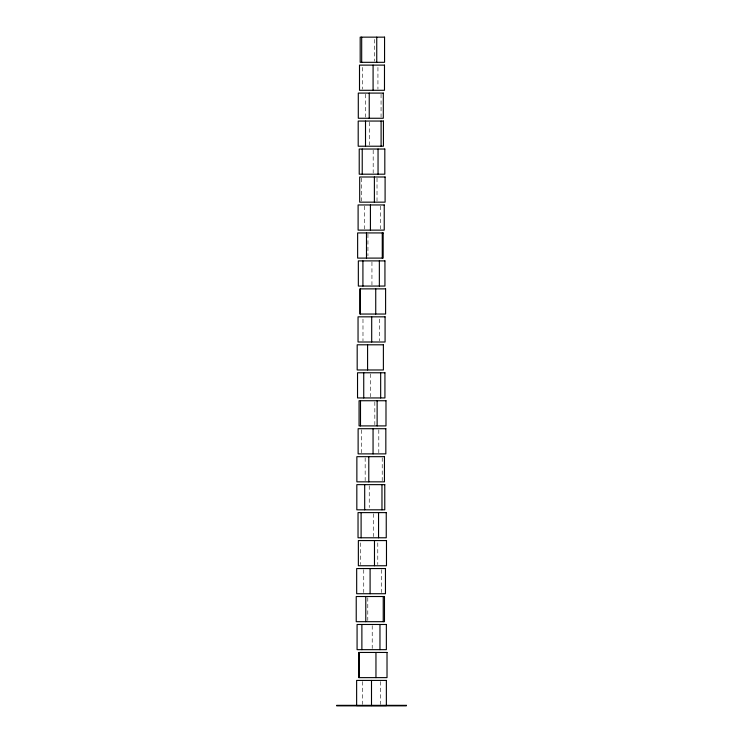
<?xml version="1.0" encoding="UTF-8"?>
<svg xmlns="http://www.w3.org/2000/svg" width="743" height="743" viewBox="0 0 743 743"><rect width="100%" height="100%" fill="white"/><g stroke="black" fill="none" stroke-linecap="round" stroke-linejoin="round"><path stroke-width="0.56" stroke-dasharray="3.71 2.79" d="M382.218 457.818L382.218 480.702M381.521 569.695L381.521 592.58M381.057 94.231L381.057 117.115M380.685 681.563L380.685 704.448M380.444 206.108L380.444 228.983M379.692 319.118L379.692 340.861M378.8 429.853L378.8 452.738M377.936 67.409L377.936 89.141M377.778 542.873L377.778 564.606M377.017 178.134L377.017 201.019M374.825 401.879L374.825 424.764M374.323 39.435L374.323 61.177M373.571 513.757L373.571 536.641M373.181 150.17L373.181 173.054M372.215 625.634L372.215 648.509M371.946 262.038L371.946 284.922M370.627 373.915L370.627 396.799M369.271 122.196L369.271 145.08M369.243 485.792L369.243 507.525M367.943 234.073L367.943 255.815M367.785 597.66L367.785 620.544M365.602 94.231L365.602 117.115M365.166 457.818L365.166 480.702M364.302 206.108L364.302 228.983M363.745 569.695L363.745 592.58M362.983 319.118L362.983 340.861M362.491 67.409L362.491 89.141M362.315 681.563L362.315 704.448M361.683 429.853L361.683 452.738M361.312 178.134L361.312 201.019M360.401 542.873L360.401 564.606"/><path stroke-width="1.11" d="M383.23 596.518L383.23 621.687M382.264 232.93L382.264 258.1M381.967 484.64L381.967 509.819M381.103 121.053L381.103 146.222M380.667 372.772L380.667 397.942M379.97 624.482L379.97 649.661M379.357 260.895L379.357 286.064M378.549 512.614L378.549 537.783M378.048 149.027L378.048 174.196M377.128 400.737L377.128 425.906M376.747 37.15L376.747 62.319M375.958 652.456L375.958 677.625M375.735 288.869L375.735 314.038M374.388 176.992L374.388 202.161M374.481 540.579L374.481 565.748M373.088 65.115L373.088 90.293M373.06 428.711L373.06 453.88M371.704 316.834L371.704 342.003M371.5 680.421L371.5 705.59M370.423 204.957L370.423 230.135M370.098 568.553L370.098 593.722M369.234 93.089L369.234 118.258M368.788 456.676L368.788 481.845M367.581 344.798L367.581 369.977M366.485 232.93L366.485 258.1M365.779 596.518L365.779 621.687M365.51 121.053L365.51 146.222M364.692 484.64L364.692 509.819M363.736 372.772L363.736 397.942M362.918 260.895L362.918 286.064M362.231 149.027L362.231 174.196M361.878 624.482L361.878 649.661M361.683 37.15L361.683 62.319M361.107 512.614L361.107 537.783M360.494 400.737L360.494 425.906M360.169 288.869L360.169 314.038M359.157 652.456L359.157 677.625M384.558 37.15L360.188 37.15L360.188 62.319L384.558 62.319L384.558 37.15M384.484 65.115L359.501 65.115L359.501 90.293L384.484 90.293L384.484 65.115M383.304 93.089L358.293 93.089L358.293 118.258L383.304 118.258L383.304 93.089M383.425 121.053L358.2 121.053L358.2 146.222L383.425 146.222L383.425 121.053M384.818 149.027L359.222 149.027L359.222 174.196L384.818 174.196L384.818 149.027M385.097 176.992L359.686 176.992L359.686 202.161L385.097 202.161L385.097 176.992M384.233 204.957L358.107 204.957L358.107 230.135L384.233 230.135L384.233 204.957M383.165 232.93L357.634 232.93L357.634 258.1L383.165 258.1L383.165 232.93M384.939 260.895L358.34 260.895L358.34 286.064L384.939 286.064L384.939 260.895M385.598 288.869L360.021 288.869L360.021 314.038L385.598 314.038L385.598 288.869M385.078 316.834L358.042 316.834L358.042 342.003L385.078 342.003L385.078 316.834M383.388 344.798L357.188 344.798L357.188 369.977L383.388 369.977L383.388 344.798M384.93 372.772L357.532 372.772L357.532 397.942L384.93 397.942L384.93 372.772M385.988 400.737L359.064 400.737L359.064 425.906L385.988 425.906L385.988 400.737M385.831 428.711L358.126 428.711L358.126 453.88L385.831 453.88L385.831 428.711M384.456 456.676L356.863 456.676L356.863 481.845L384.456 481.845L384.456 456.676M384.772 484.64L356.826 484.64L356.826 509.819L384.772 509.819L384.772 484.64M386.249 512.614L358.033 512.614L358.033 537.783L386.249 537.783L386.249 512.614M386.481 540.579L358.358 540.579L358.358 565.748L386.481 565.748L386.481 540.579M385.459 568.553L356.677 568.553L356.677 593.722L385.459 593.722L385.459 568.553M384.475 596.518L356.231 596.518L356.231 621.687L384.475 621.687L384.475 596.518M386.36 624.482L357.077 624.482L357.077 649.661L386.36 649.661L386.36 624.482M387.019 652.456L358.739 652.456L358.739 677.625L387.019 677.625L387.019 652.456M386.369 680.421L356.631 680.421L356.631 705.59L386.369 705.59L386.369 680.421M406.328 705.339L336.672 705.339L336.672 705.85L406.328 705.85L406.328 705.339"/></g></svg>
